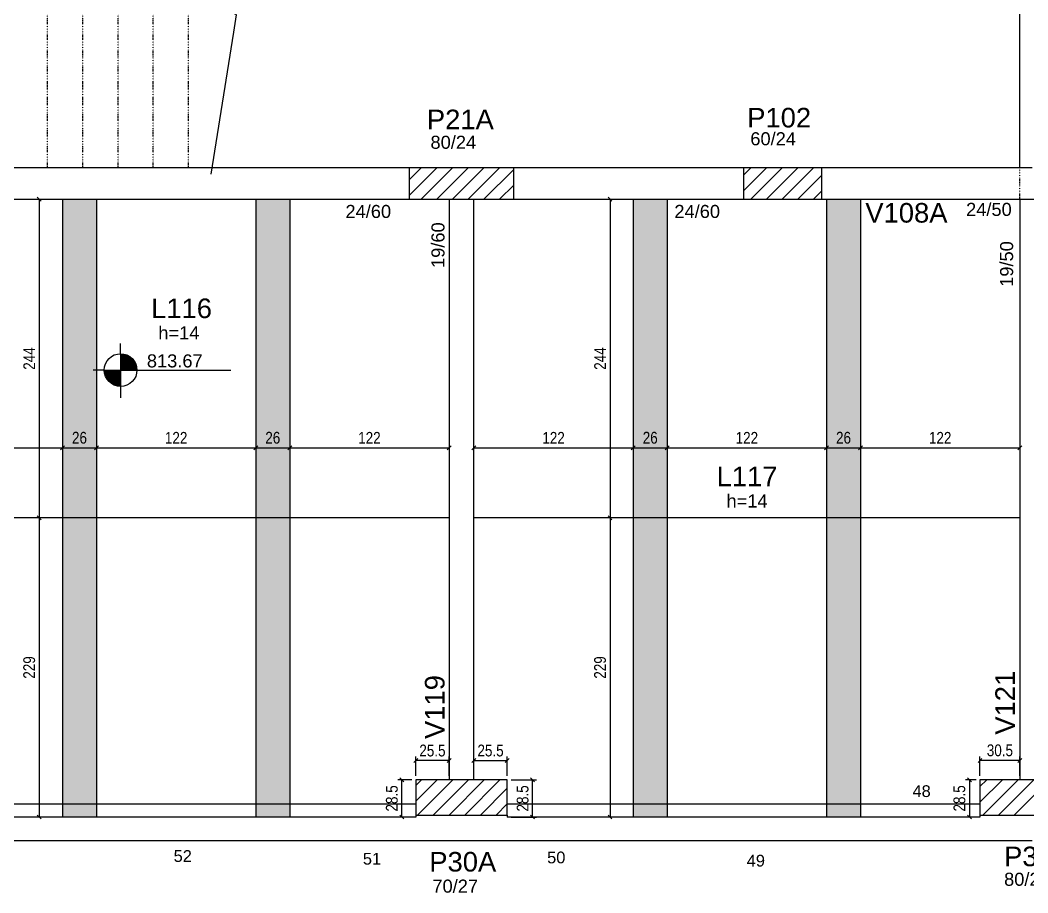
# Model space of a CAD drawing. Header units: millimetres. Extents: x 2897 to 8569, y 1951 to 3650.
# Drawn here: x 4011 to 4783, y 2004 to 2672 of the extents above; entities that cross this region are included whole.
import ezdxf

# ---------------------------------------------------------------- set-up
doc = ezdxf.new("R2010")
doc.units = ezdxf.units.MM
doc.linetypes.add('ESTILO_TQS_0004', pattern=[2, 0.5, -0.4, 0.1, -0.4, 0.1, -0.5])
for name, color, linetype in [('1', 1, 'Continuous'), ('3', 3, 'Continuous'), ('4', 4, 'Continuous'), ('7', 7, 'Continuous'), ('Painéis', 200, 'Continuous')]:
    doc.layers.add(name, color=color, linetype=linetype)
doc.layers.add('Hachura', color=251, linetype='Continuous', lineweight=9)
doc.styles.add('COTA TECNICA-50', font='techl___.ttf', dxfattribs={"height": 9})
doc.styles.get("Standard").update_dxf_attribs({"font": 'arial.ttf'})
doc.dimstyles.new('COTA PAINEL-50', dxfattribs={"dimtxt": 9, "dimasz": 3, "dimexe": 3, "dimexo": 3, "dimgap": 3, "dimtad": 1, "dimdec": 1, "dimzin": 12, "dimdsep": 46, "dimtxsty": 'COTA TECNICA-50', "dimblk1": 'OBLIQUE', "dimblk2": 'OBLIQUE', "dimsah": 1, "dimcen": 0.9, "dimclrd": 4, "dimclre": 4, "dimclrt": 240, "dimadec": 1, "dimazin": 3, "dimtfac": 1, "dimtdec": 1, "dimtmove": 0, "dimatfit": 3, "dimfxl": 1, "dimtolj": 1, "dimtzin": 12, "dimarcsym": 0})

# ---------------------------------------------------------------- blocks, each defined once
blk = doc.blocks.new('_Oblique')
at = {"color": 0, "linetype": 'ByBlock', "lineweight": -2}
blk.add_line((-0.5, -0.5), (0.5, 0.5), dxfattribs=at)
blk = doc.blocks.new('*D110')
at = {"layer": 'Defpoints', "color": 0, "transparency": 16777216}
for p in [(4745.92, 2105.15), (4745.92, 2090.32), (4776.42, 2090.32)]:
    blk.add_point(p, dxfattribs=at)
at = {"layer": 'Painéis', "color": 4, "lineweight": -2, "transparency": 16777216}
for p, q in [((4745.92, 2093.32), (4745.92, 2108.15)), ((4776.42, 2093.32), (4776.42, 2108.15)), ((4776.42, 2105.15), (4745.92, 2105.15))]:
    blk.add_line(p, q, dxfattribs=at)
at = {"layer": 'Painéis', "color": 4, "lineweight": -2, "transparency": 16777216, "xscale": 3, "yscale": 3, "zscale": 3, "rotation": 180}
blk.add_blockref('_Oblique', (4745.92, 2105.15), dxfattribs=at)
at = {"layer": 'Painéis', "color": 4, "lineweight": -2, "transparency": 16777216, "xscale": 3, "yscale": 3, "zscale": 3}
blk.add_blockref('_Oblique', (4776.42, 2105.15), dxfattribs=at)
at = {"layer": 'Painéis', "color": 240, "transparency": 16777216, "insert": (4761.17, 2112.84), "char_height": 9, "attachment_point": 5, "style": 'COTA TECNICA-50'}
blk.add_mtext('\\A1;30.5', dxfattribs=at)
blk = doc.blocks.new('*D24')
at = {"layer": 'Defpoints', "color": 0, "transparency": 16777216}
for p in [(4745.92, 2090.32), (4737.81, 2061.82), (4745.92, 2061.82)]:
    blk.add_point(p, dxfattribs=at)
at = {"layer": 'Painéis', "color": 4, "lineweight": -2, "transparency": 16777216}
for p, q in [((4742.92, 2090.32), (4734.81, 2090.32)), ((4737.81, 2090.32), (4737.81, 2061.82)), ((4742.92, 2061.82), (4734.81, 2061.82))]:
    blk.add_line(p, q, dxfattribs=at)
at = {"layer": 'Painéis', "color": 4, "lineweight": -2, "transparency": 16777216, "xscale": 3, "yscale": 3, "zscale": 3}
for p, rotation in [((4737.81, 2090.32), 90), ((4737.81, 2061.82), 270)]:
    blk.add_blockref('_Oblique', p, dxfattribs=dict(at, rotation=rotation))
at = {"layer": 'Painéis', "color": 240, "transparency": 16777216, "insert": (4730.19, 2076.07), "char_height": 9, "attachment_point": 5, "rotation": 90, "style": 'COTA TECNICA-50'}
blk.add_mtext('\\A1;28.5', dxfattribs=at)
blk = doc.blocks.new('*D111')
at = {"layer": 'Defpoints', "color": 0, "transparency": 16777216}
for p in [(4383.92, 2105.08), (4358.42, 2090.32), (4383.92, 2090.32)]:
    blk.add_point(p, dxfattribs=at)
at = {"layer": 'Painéis', "color": 4, "lineweight": -2, "transparency": 16777216}
for p, q in [((4358.42, 2093.32), (4358.42, 2108.08)), ((4383.92, 2093.32), (4383.92, 2108.08)), ((4358.42, 2105.08), (4383.92, 2105.08))]:
    blk.add_line(p, q, dxfattribs=at)
at = {"layer": 'Painéis', "color": 4, "lineweight": -2, "transparency": 16777216, "xscale": 3, "yscale": 3, "zscale": 3, "rotation": 180}
blk.add_blockref('_Oblique', (4358.42, 2105.08), dxfattribs=at)
at = {"layer": 'Painéis', "color": 4, "lineweight": -2, "transparency": 16777216, "xscale": 3, "yscale": 3, "zscale": 3}
blk.add_blockref('_Oblique', (4383.92, 2105.08), dxfattribs=at)
at = {"layer": 'Painéis', "color": 240, "transparency": 16777216, "insert": (4371.17, 2112.68), "char_height": 9, "attachment_point": 5, "style": 'COTA TECNICA-50'}
blk.add_mtext('\\A1;25.5', dxfattribs=at)
blk = doc.blocks.new('*D112')
at = {"layer": 'Defpoints', "color": 0, "transparency": 16777216}
for p in [(4313.92, 2105.08), (4313.92, 2090.32), (4339.42, 2090.32)]:
    blk.add_point(p, dxfattribs=at)
at = {"layer": 'Painéis', "color": 4, "lineweight": -2, "transparency": 16777216}
for p, q in [((4313.92, 2093.32), (4313.92, 2108.08)), ((4339.42, 2093.32), (4339.42, 2108.08)), ((4339.42, 2105.08), (4313.92, 2105.08))]:
    blk.add_line(p, q, dxfattribs=at)
at = {"layer": 'Painéis', "color": 4, "lineweight": -2, "transparency": 16777216, "xscale": 3, "yscale": 3, "zscale": 3, "rotation": 180}
blk.add_blockref('_Oblique', (4313.92, 2105.08), dxfattribs=at)
at = {"layer": 'Painéis', "color": 4, "lineweight": -2, "transparency": 16777216, "xscale": 3, "yscale": 3, "zscale": 3}
blk.add_blockref('_Oblique', (4339.42, 2105.08), dxfattribs=at)
at = {"layer": 'Painéis', "color": 240, "transparency": 16777216, "insert": (4326.67, 2112.68), "char_height": 9, "attachment_point": 5, "style": 'COTA TECNICA-50'}
blk.add_mtext('\\A1;25.5', dxfattribs=at)
blk = doc.blocks.new('*D25')
at = {"layer": 'Defpoints', "color": 0, "transparency": 16777216}
for p in [(4383.92, 2090.32), (4403.38, 2090.32), (4383.92, 2061.82)]:
    blk.add_point(p, dxfattribs=at)
at = {"layer": 'Painéis', "color": 4, "lineweight": -2, "transparency": 16777216}
for p, q in [((4386.92, 2090.32), (4406.38, 2090.32)), ((4403.38, 2061.82), (4403.38, 2090.32)), ((4386.92, 2061.82), (4406.38, 2061.82))]:
    blk.add_line(p, q, dxfattribs=at)
at = {"layer": 'Painéis', "color": 4, "lineweight": -2, "transparency": 16777216, "xscale": 3, "yscale": 3, "zscale": 3}
for p, rotation in [((4403.38, 2090.32), 90), ((4403.38, 2061.82), 270)]:
    blk.add_blockref('_Oblique', p, dxfattribs=dict(at, rotation=rotation))
at = {"layer": 'Painéis', "color": 240, "transparency": 16777216, "insert": (4395.76, 2076.07), "char_height": 9, "attachment_point": 5, "rotation": 90, "style": 'COTA TECNICA-50'}
blk.add_mtext('\\A1;28.5', dxfattribs=at)
blk = doc.blocks.new('*D26')
at = {"layer": 'Defpoints', "color": 0, "transparency": 16777216}
for p in [(4303.24, 2090.32), (4313.92, 2090.32), (4313.92, 2061.82)]:
    blk.add_point(p, dxfattribs=at)
at = {"layer": 'Painéis', "color": 4, "lineweight": -2, "transparency": 16777216}
for p, q in [((4310.92, 2090.32), (4300.24, 2090.32)), ((4303.24, 2061.82), (4303.24, 2090.32)), ((4310.92, 2061.82), (4300.24, 2061.82))]:
    blk.add_line(p, q, dxfattribs=at)
at = {"layer": 'Painéis', "color": 4, "lineweight": -2, "transparency": 16777216, "xscale": 3, "yscale": 3, "zscale": 3}
for p, rotation in [((4303.24, 2090.32), 90), ((4303.24, 2061.82), 270)]:
    blk.add_blockref('_Oblique', p, dxfattribs=dict(at, rotation=rotation))
at = {"layer": 'Painéis', "color": 240, "transparency": 16777216, "insert": (4295.62, 2076.07), "char_height": 9, "attachment_point": 5, "rotation": 90, "style": 'COTA TECNICA-50'}
blk.add_mtext('\\A1;28.5', dxfattribs=at)
blk = doc.blocks.new('*D225')
at = {"layer": 'Defpoints', "color": 0, "transparency": 16777216}
for p in [(3921.42, 2344.57), (4043.43, 2344.57), (4043.43, 2344.57)]:
    blk.add_point(p, dxfattribs=at)
at = {"layer": 'Painéis', "color": 4, "lineweight": -2, "transparency": 16777216}
blk.add_line((3921.42, 2344.57), (4043.43, 2344.57), dxfattribs=at)
at = {"layer": 'Painéis', "color": 4, "lineweight": -2, "transparency": 16777216, "xscale": 3, "yscale": 3, "zscale": 3, "rotation": 180}
blk.add_blockref('_Oblique', (3921.42, 2344.57), dxfattribs=at)
at = {"layer": 'Painéis', "color": 4, "lineweight": -2, "transparency": 16777216, "xscale": 3, "yscale": 3, "zscale": 3}
blk.add_blockref('_Oblique', (4043.43, 2344.57), dxfattribs=at)
at = {"layer": 'Painéis', "color": 240, "transparency": 16777216, "insert": (3982.43, 2352.12), "char_height": 9, "attachment_point": 5, "style": 'COTA TECNICA-50'}
blk.add_mtext('\\A1;122', dxfattribs=at)
blk = doc.blocks.new('*D226')
at = {"layer": 'Defpoints', "color": 0, "transparency": 16777216}
for p in [(4043.43, 2344.57), (4069.43, 2344.57), (4069.43, 2344.57)]:
    blk.add_point(p, dxfattribs=at)
at = {"layer": 'Painéis', "color": 4, "lineweight": -2, "transparency": 16777216}
blk.add_line((4043.43, 2344.57), (4069.43, 2344.57), dxfattribs=at)
at = {"layer": 'Painéis', "color": 4, "lineweight": -2, "transparency": 16777216, "xscale": 3, "yscale": 3, "zscale": 3, "rotation": 180}
blk.add_blockref('_Oblique', (4043.43, 2344.57), dxfattribs=at)
at = {"layer": 'Painéis', "color": 4, "lineweight": -2, "transparency": 16777216, "xscale": 3, "yscale": 3, "zscale": 3}
blk.add_blockref('_Oblique', (4069.43, 2344.57), dxfattribs=at)
at = {"layer": 'Painéis', "color": 240, "transparency": 16777216, "insert": (4056.43, 2352.16), "char_height": 9, "attachment_point": 5, "style": 'COTA TECNICA-50'}
blk.add_mtext('\\A1;26', dxfattribs=at)
blk = doc.blocks.new('*D227')
at = {"layer": 'Defpoints', "color": 0, "transparency": 16777216}
for p in [(4069.43, 2344.57), (4191.43, 2344.57), (4191.43, 2344.57)]:
    blk.add_point(p, dxfattribs=at)
at = {"layer": 'Painéis', "color": 4, "lineweight": -2, "transparency": 16777216}
blk.add_line((4069.43, 2344.57), (4191.43, 2344.57), dxfattribs=at)
at = {"layer": 'Painéis', "color": 4, "lineweight": -2, "transparency": 16777216, "xscale": 3, "yscale": 3, "zscale": 3, "rotation": 180}
blk.add_blockref('_Oblique', (4069.43, 2344.57), dxfattribs=at)
at = {"layer": 'Painéis', "color": 4, "lineweight": -2, "transparency": 16777216, "xscale": 3, "yscale": 3, "zscale": 3}
blk.add_blockref('_Oblique', (4191.43, 2344.57), dxfattribs=at)
at = {"layer": 'Painéis', "color": 240, "transparency": 16777216, "insert": (4130.43, 2352.12), "char_height": 9, "attachment_point": 5, "style": 'COTA TECNICA-50'}
blk.add_mtext('\\A1;122', dxfattribs=at)
blk = doc.blocks.new('*D228')
at = {"layer": 'Defpoints', "color": 0, "transparency": 16777216}
for p in [(4191.43, 2344.57), (4217.43, 2344.57), (4217.43, 2344.57)]:
    blk.add_point(p, dxfattribs=at)
at = {"layer": 'Painéis', "color": 4, "lineweight": -2, "transparency": 16777216}
blk.add_line((4191.43, 2344.57), (4217.43, 2344.57), dxfattribs=at)
at = {"layer": 'Painéis', "color": 4, "lineweight": -2, "transparency": 16777216, "xscale": 3, "yscale": 3, "zscale": 3, "rotation": 180}
blk.add_blockref('_Oblique', (4191.43, 2344.57), dxfattribs=at)
at = {"layer": 'Painéis', "color": 4, "lineweight": -2, "transparency": 16777216, "xscale": 3, "yscale": 3, "zscale": 3}
blk.add_blockref('_Oblique', (4217.43, 2344.57), dxfattribs=at)
at = {"layer": 'Painéis', "color": 240, "transparency": 16777216, "insert": (4204.43, 2352.16), "char_height": 9, "attachment_point": 5, "style": 'COTA TECNICA-50'}
blk.add_mtext('\\A1;26', dxfattribs=at)
blk = doc.blocks.new('*D229')
at = {"layer": 'Defpoints', "color": 0, "transparency": 16777216}
for p in [(4217.43, 2344.57), (4339.42, 2344.57), (4339.42, 2344.57)]:
    blk.add_point(p, dxfattribs=at)
at = {"layer": 'Painéis', "color": 4, "lineweight": -2, "transparency": 16777216}
blk.add_line((4217.43, 2344.57), (4339.42, 2344.57), dxfattribs=at)
at = {"layer": 'Painéis', "color": 4, "lineweight": -2, "transparency": 16777216, "xscale": 3, "yscale": 3, "zscale": 3, "rotation": 180}
blk.add_blockref('_Oblique', (4217.43, 2344.57), dxfattribs=at)
at = {"layer": 'Painéis', "color": 4, "lineweight": -2, "transparency": 16777216, "xscale": 3, "yscale": 3, "zscale": 3}
blk.add_blockref('_Oblique', (4339.42, 2344.57), dxfattribs=at)
at = {"layer": 'Painéis', "color": 240, "transparency": 16777216, "insert": (4278.43, 2352.12), "char_height": 9, "attachment_point": 5, "style": 'COTA TECNICA-50'}
blk.add_mtext('\\A1;122', dxfattribs=at)
blk = doc.blocks.new('*D230')
at = {"layer": 'Defpoints', "color": 0, "transparency": 16777216}
for p in [(4358.42, 2344.57), (4480.42, 2344.57), (4480.42, 2344.57)]:
    blk.add_point(p, dxfattribs=at)
at = {"layer": 'Painéis', "color": 4, "lineweight": -2, "transparency": 16777216}
blk.add_line((4358.42, 2344.57), (4480.42, 2344.57), dxfattribs=at)
at = {"layer": 'Painéis', "color": 4, "lineweight": -2, "transparency": 16777216, "xscale": 3, "yscale": 3, "zscale": 3, "rotation": 180}
blk.add_blockref('_Oblique', (4358.42, 2344.57), dxfattribs=at)
at = {"layer": 'Painéis', "color": 4, "lineweight": -2, "transparency": 16777216, "xscale": 3, "yscale": 3, "zscale": 3}
blk.add_blockref('_Oblique', (4480.42, 2344.57), dxfattribs=at)
at = {"layer": 'Painéis', "color": 240, "transparency": 16777216, "insert": (4419.42, 2352.12), "char_height": 9, "attachment_point": 5, "style": 'COTA TECNICA-50'}
blk.add_mtext('\\A1;122', dxfattribs=at)
blk = doc.blocks.new('*D231')
at = {"layer": 'Defpoints', "color": 0, "transparency": 16777216}
for p in [(4480.42, 2344.57), (4506.42, 2344.57), (4506.42, 2344.57)]:
    blk.add_point(p, dxfattribs=at)
at = {"layer": 'Painéis', "color": 4, "lineweight": -2, "transparency": 16777216}
blk.add_line((4480.42, 2344.57), (4506.42, 2344.57), dxfattribs=at)
at = {"layer": 'Painéis', "color": 4, "lineweight": -2, "transparency": 16777216, "xscale": 3, "yscale": 3, "zscale": 3, "rotation": 180}
blk.add_blockref('_Oblique', (4480.42, 2344.57), dxfattribs=at)
at = {"layer": 'Painéis', "color": 4, "lineweight": -2, "transparency": 16777216, "xscale": 3, "yscale": 3, "zscale": 3}
blk.add_blockref('_Oblique', (4506.42, 2344.57), dxfattribs=at)
at = {"layer": 'Painéis', "color": 240, "transparency": 16777216, "insert": (4493.42, 2352.16), "char_height": 9, "attachment_point": 5, "style": 'COTA TECNICA-50'}
blk.add_mtext('\\A1;26', dxfattribs=at)
blk = doc.blocks.new('*D232')
at = {"layer": 'Defpoints', "color": 0, "transparency": 16777216}
for p in [(4506.42, 2344.57), (4628.42, 2344.57), (4628.42, 2344.57)]:
    blk.add_point(p, dxfattribs=at)
at = {"layer": 'Painéis', "color": 4, "lineweight": -2, "transparency": 16777216}
blk.add_line((4506.42, 2344.57), (4628.42, 2344.57), dxfattribs=at)
at = {"layer": 'Painéis', "color": 4, "lineweight": -2, "transparency": 16777216, "xscale": 3, "yscale": 3, "zscale": 3, "rotation": 180}
blk.add_blockref('_Oblique', (4506.42, 2344.57), dxfattribs=at)
at = {"layer": 'Painéis', "color": 4, "lineweight": -2, "transparency": 16777216, "xscale": 3, "yscale": 3, "zscale": 3}
blk.add_blockref('_Oblique', (4628.42, 2344.57), dxfattribs=at)
at = {"layer": 'Painéis', "color": 240, "transparency": 16777216, "insert": (4567.42, 2352.12), "char_height": 9, "attachment_point": 5, "style": 'COTA TECNICA-50'}
blk.add_mtext('\\A1;122', dxfattribs=at)
blk = doc.blocks.new('*D233')
at = {"layer": 'Defpoints', "color": 0, "transparency": 16777216}
for p in [(4628.42, 2344.57), (4654.42, 2344.57), (4654.42, 2344.57)]:
    blk.add_point(p, dxfattribs=at)
at = {"layer": 'Painéis', "color": 4, "lineweight": -2, "transparency": 16777216}
blk.add_line((4628.42, 2344.57), (4654.42, 2344.57), dxfattribs=at)
at = {"layer": 'Painéis', "color": 4, "lineweight": -2, "transparency": 16777216, "xscale": 3, "yscale": 3, "zscale": 3, "rotation": 180}
blk.add_blockref('_Oblique', (4628.42, 2344.57), dxfattribs=at)
at = {"layer": 'Painéis', "color": 4, "lineweight": -2, "transparency": 16777216, "xscale": 3, "yscale": 3, "zscale": 3}
blk.add_blockref('_Oblique', (4654.42, 2344.57), dxfattribs=at)
at = {"layer": 'Painéis', "color": 240, "transparency": 16777216, "insert": (4641.42, 2352.16), "char_height": 9, "attachment_point": 5, "style": 'COTA TECNICA-50'}
blk.add_mtext('\\A1;26', dxfattribs=at)
blk = doc.blocks.new('*D234')
at = {"layer": 'Defpoints', "color": 0, "transparency": 16777216}
for p in [(4654.42, 2344.57), (4776.42, 2344.57), (4776.42, 2344.57)]:
    blk.add_point(p, dxfattribs=at)
at = {"layer": 'Painéis', "color": 4, "lineweight": -2, "transparency": 16777216}
blk.add_line((4654.42, 2344.57), (4776.42, 2344.57), dxfattribs=at)
at = {"layer": 'Painéis', "color": 4, "lineweight": -2, "transparency": 16777216, "xscale": 3, "yscale": 3, "zscale": 3, "rotation": 180}
blk.add_blockref('_Oblique', (4654.42, 2344.57), dxfattribs=at)
at = {"layer": 'Painéis', "color": 4, "lineweight": -2, "transparency": 16777216, "xscale": 3, "yscale": 3, "zscale": 3}
blk.add_blockref('_Oblique', (4776.42, 2344.57), dxfattribs=at)
at = {"layer": 'Painéis', "color": 240, "transparency": 16777216, "insert": (4715.42, 2352.12), "char_height": 9, "attachment_point": 5, "style": 'COTA TECNICA-50'}
blk.add_mtext('\\A1;122', dxfattribs=at)
blk = doc.blocks.new('*D44')
at = {"layer": 'Defpoints', "color": 0, "transparency": 16777216}
for p in [(4462.64, 2534.82), (4462.64, 2290.82), (4462.64, 2290.82)]:
    blk.add_point(p, dxfattribs=at)
at = {"layer": 'Painéis', "color": 4, "lineweight": -2, "transparency": 16777216}
blk.add_line((4462.64, 2534.82), (4462.64, 2290.82), dxfattribs=at)
at = {"layer": 'Painéis', "color": 4, "lineweight": -2, "transparency": 16777216, "xscale": 3, "yscale": 3, "zscale": 3}
for p, rotation in [((4462.64, 2534.82), 90), ((4462.64, 2290.82), 270)]:
    blk.add_blockref('_Oblique', p, dxfattribs=dict(at, rotation=rotation))
at = {"layer": 'Painéis', "color": 240, "transparency": 16777216, "insert": (4455.07, 2412.82), "char_height": 9, "attachment_point": 5, "rotation": 90, "style": 'COTA TECNICA-50'}
blk.add_mtext('\\A1;244', dxfattribs=at)
blk = doc.blocks.new('*D45')
at = {"layer": 'Defpoints', "color": 0, "transparency": 16777216}
for p in [(4462.64, 2290.82), (4462.64, 2061.82), (4462.64, 2061.82)]:
    blk.add_point(p, dxfattribs=at)
at = {"layer": 'Painéis', "color": 4, "lineweight": -2, "transparency": 16777216}
blk.add_line((4462.64, 2290.82), (4462.64, 2061.82), dxfattribs=at)
at = {"layer": 'Painéis', "color": 4, "lineweight": -2, "transparency": 16777216, "xscale": 3, "yscale": 3, "zscale": 3}
for p, rotation in [((4462.64, 2290.82), 90), ((4462.64, 2061.82), 270)]:
    blk.add_blockref('_Oblique', p, dxfattribs=dict(at, rotation=rotation))
at = {"layer": 'Painéis', "color": 240, "transparency": 16777216, "insert": (4455.06, 2176.32), "char_height": 9, "attachment_point": 5, "rotation": 90, "style": 'COTA TECNICA-50'}
blk.add_mtext('\\A1;229', dxfattribs=at)
blk = doc.blocks.new('*D46')
at = {"layer": 'Defpoints', "color": 0, "transparency": 16777216}
for p in [(4025.54, 2534.82), (4025.54, 2290.82), (4025.54, 2290.82)]:
    blk.add_point(p, dxfattribs=at)
at = {"layer": 'Painéis', "color": 4, "lineweight": -2, "transparency": 16777216}
blk.add_line((4025.54, 2534.82), (4025.54, 2290.82), dxfattribs=at)
at = {"layer": 'Painéis', "color": 4, "lineweight": -2, "transparency": 16777216, "xscale": 3, "yscale": 3, "zscale": 3}
for p, rotation in [((4025.54, 2534.82), 90), ((4025.54, 2290.82), 270)]:
    blk.add_blockref('_Oblique', p, dxfattribs=dict(at, rotation=rotation))
at = {"layer": 'Painéis', "color": 240, "transparency": 16777216, "insert": (4017.98, 2412.82), "char_height": 9, "attachment_point": 5, "rotation": 90, "style": 'COTA TECNICA-50'}
blk.add_mtext('\\A1;244', dxfattribs=at)
blk = doc.blocks.new('*D47')
at = {"layer": 'Defpoints', "color": 0, "transparency": 16777216}
for p in [(4025.54, 2290.82), (4025.54, 2061.82), (4025.54, 2061.82)]:
    blk.add_point(p, dxfattribs=at)
at = {"layer": 'Painéis', "color": 4, "lineweight": -2, "transparency": 16777216}
blk.add_line((4025.54, 2290.82), (4025.54, 2061.82), dxfattribs=at)
at = {"layer": 'Painéis', "color": 4, "lineweight": -2, "transparency": 16777216, "xscale": 3, "yscale": 3, "zscale": 3}
for p, rotation in [((4025.54, 2290.82), 90), ((4025.54, 2061.82), 270)]:
    blk.add_blockref('_Oblique', p, dxfattribs=dict(at, rotation=rotation))
at = {"layer": 'Painéis', "color": 240, "transparency": 16777216, "insert": (4017.97, 2176.32), "char_height": 9, "attachment_point": 5, "rotation": 90, "style": 'COTA TECNICA-50'}
blk.add_mtext('\\A1;229', dxfattribs=at)

msp = doc.modelspace()

# ---------------------------------------------------------------- hatches: boundary and pattern name
at = {"layer": 'Hachura', "linetype": 'ByBlock'}
h = msp.add_hatch(color=256, dxfattribs=at)
h.dxf.hatch_style = 1
h.paths.add_polyline_path([(4069.43, 2061.82), (4043.43, 2061.82), (4043.43, 2534.82), (4069.43, 2534.82)])
h = msp.add_hatch(color=256, dxfattribs=at)
h.dxf.hatch_style = 1
h.paths.add_polyline_path([(4217.43, 2061.82), (4191.43, 2061.82), (4191.43, 2534.82), (4217.43, 2534.82)])
h = msp.add_hatch(color=256, dxfattribs=at)
h.dxf.hatch_style = 1
h.paths.add_polyline_path([(4506.42, 2061.82), (4480.42, 2061.82), (4480.42, 2534.82), (4506.42, 2534.82)])
h = msp.add_hatch(color=256, dxfattribs=at)
h.dxf.hatch_style = 1
h.paths.add_polyline_path([(4654.42, 2061.82), (4628.42, 2061.82), (4628.42, 2534.82), (4654.42, 2534.82)])

# ---------------------------------------------------------------- linework, layer by layer
at = {"layer": '1', "linetype": 'Continuous'}
for p, q in [((4157.16, 2554.1), (4174.58, 2662.69)), ((3923.92, 2071.82), (4313.92, 2071.82)), ((4383.92, 2071.82), (4745.92, 2071.82))]:
    msp.add_line(p, q, dxfattribs=at)
msp.add_lwpolyline([(4174.58, 2662.69), (4176.7, 2675.89), (4157.95, 2685.67), (4197.56, 2679.32), (4178.81, 2689.09), (4180.93, 2702.29)], dxfattribs=at)
at = {"layer": '3', "linetype": 'ESTILO_TQS_0004'}
for p, q in [((4031.92, 2558.82), (4031.92, 2778.82)), ((4058.92, 2558.82), (4058.92, 2778.82)), ((4085.92, 2558.82), (4085.92, 2778.82)), ((4112.92, 2558.82), (4112.92, 2778.82)), ((4139.92, 2558.82), (4139.92, 2778.82)), ((4776.42, 2534.82), (4776.42, 2558.82))]:
    msp.add_line(p, q, dxfattribs=at)
at = {"layer": '3', "linetype": 'Continuous'}
for p, q in [((4776.42, 2558.82), (4776.42, 2778.82)), ((4308.92, 2537.75), (4330, 2558.82)), ((4308.92, 2549.77), (4317.98, 2558.82)), ((4318.02, 2534.82), (4342.02, 2558.82)), ((4330.04, 2534.82), (4354.04, 2558.82)), ((4342.06, 2534.82), (4366.06, 2558.82)), ((4354.08, 2534.82), (4378.08, 2558.82)), ((4366.1, 2534.82), (4388.92, 2557.64)), ((4564.92, 2541.31), (4582.44, 2558.82)), ((4564.92, 2553.33), (4570.42, 2558.82)), ((4570.46, 2534.82), (4594.46, 2558.82)), ((4582.48, 2534.82), (4606.48, 2558.82)), ((4594.5, 2534.82), (4618.5, 2558.82)), ((4606.52, 2534.82), (4624.92, 2553.22)), ((4378.12, 2534.82), (4388.92, 2545.62)), ((4618.54, 2534.82), (4624.92, 2541.2)), ((4087.93, 2416.55), (4087.93, 2424.26)), ((4087.93, 2416.55), (4087.93, 2391.55)), ((4087.93, 2415.95), (4091.78, 2415.95)), ((4087.93, 2415.15), (4093.68, 2415.15)), ((4087.93, 2414.36), (4095, 2414.36)), ((4087.93, 2413.57), (4096.04, 2413.57)), ((4087.93, 2412.77), (4096.89, 2412.77)), ((4087.93, 2411.98), (4097.59, 2411.98)), ((4087.93, 2411.19), (4098.19, 2411.19)), ((4087.93, 2410.4), (4098.7, 2410.4)), ((4087.93, 2409.6), (4099.13, 2409.6)), ((4087.93, 2408.81), (4099.49, 2408.81)), ((4087.93, 2408.02), (4099.79, 2408.02)), ((4075.43, 2404.05), (4066.97, 2404.05)), ((4075.43, 2404.05), (4100.43, 2404.05)), ((4087.93, 2403.26), (4075.43, 2403.26)), ((4087.93, 2402.47), (4075.53, 2402.47)), ((4087.93, 2401.67), (4075.66, 2401.67)), ((4087.93, 2400.88), (4075.84, 2400.88)), ((4087.93, 2400.09), (4076.08, 2400.09)), ((4087.93, 2407.22), (4100.02, 2407.22)), ((4087.93, 2406.43), (4100.2, 2406.43)), ((4087.93, 2405.64), (4100.33, 2405.64)), ((4087.93, 2404.85), (4100.43, 2404.85)), ((4100.43, 2404.05), (4172.36, 2404.05)), ((4087.93, 2399.3), (4076.37, 2399.3)), ((4087.93, 2398.5), (4076.73, 2398.5)), ((4087.93, 2397.71), (4077.16, 2397.71)), ((4087.93, 2396.92), (4077.67, 2396.92)), ((4087.93, 2396.12), (4078.27, 2396.12)), ((4087.93, 2395.33), (4078.98, 2395.33)), ((4087.93, 2394.54), (4079.82, 2394.54)), ((4087.93, 2393.75), (4080.86, 2393.75)), ((4087.93, 2392.95), (4082.18, 2392.95)), ((4087.93, 2392.16), (4084.08, 2392.16)), ((4087.93, 2391.55), (4087.93, 2382.7)), ((4313.92, 2073.93), (4330.31, 2090.32)), ((4313.92, 2085.95), (4318.29, 2090.32)), ((4315.33, 2063.32), (4342.33, 2090.32)), ((4327.35, 2063.32), (4354.35, 2090.32)), ((4339.37, 2063.32), (4366.37, 2090.32)), ((4351.39, 2063.32), (4378.39, 2090.32)), ((4363.42, 2063.32), (4383.92, 2083.83)), ((4745.92, 2073.18), (4763.06, 2090.32)), ((4745.92, 2085.2), (4751.04, 2090.32)), ((4748.08, 2063.32), (4775.08, 2090.32)), ((4760.1, 2063.32), (4787.1, 2090.32)), ((4772.12, 2063.32), (4799.12, 2090.32)), ((4375.44, 2063.32), (4383.92, 2071.81))]:
    msp.add_line(p, q, dxfattribs=at)
for points in [[(4308.92, 2558.82), (3951.92, 2558.82)], [(4564.92, 2558.82), (4388.92, 2558.82)], [(4785.92, 2558.82), (4624.92, 2558.82)], [(3951.92, 2534.82), (4308.92, 2534.82)], [(4339.42, 2534.82), (4339.42, 2090.32)], [(4358.42, 2090.32), (4358.42, 2534.82)], [(4388.92, 2534.82), (4564.92, 2534.82)], [(4624.92, 2534.82), (4776.42, 2534.82)], [(4776.42, 2534.82), (5234.92, 2534.82)], [(4776.42, 2534.82), (4776.42, 2090.32)], [(3923.92, 2043.82), (4348.92, 2043.82)], [(4348.92, 2043.82), (4785.92, 2043.82)]]:
    msp.add_lwpolyline(points, dxfattribs=at)
msp.add_circle((4087.93, 2404.05), 12.5, dxfattribs=at)
at = {"layer": '7', "linetype": 'Continuous'}
for points in [[(4308.92, 2534.82), (4388.92, 2534.82), (4388.92, 2558.82), (4308.92, 2558.82), (4308.92, 2534.82)], [(4564.92, 2534.82), (4624.92, 2534.82), (4624.92, 2558.82), (4564.92, 2558.82), (4564.92, 2534.82)], [(4313.92, 2063.32), (4383.92, 2063.32), (4383.92, 2090.32), (4313.92, 2090.32), (4313.92, 2063.32)], [(4745.92, 2063.32), (4825.92, 2063.32), (4825.92, 2090.32), (4745.92, 2090.32), (4745.92, 2063.32)]]:
    msp.add_lwpolyline(points, dxfattribs=at)
at = {"layer": 'Painéis'}
for p, q in [((4043.43, 2534.82), (4043.43, 2061.82)), ((4069.43, 2534.82), (4069.43, 2061.82)), ((4191.43, 2534.82), (4191.43, 2061.82)), ((4217.43, 2534.82), (4217.43, 2061.82)), ((4480.42, 2534.82), (4480.42, 2061.82)), ((4506.42, 2534.82), (4506.42, 2061.82)), ((4628.42, 2534.82), (4628.42, 2061.82)), ((4654.42, 2534.82), (4654.42, 2061.82)), ((4339.33, 2290.82), (3921.33, 2290.82)), ((4776.42, 2290.82), (4358.42, 2290.82)), ((4313.92, 2061.82), (3489.92, 2061.82)), ((4313.92, 2063.32), (4313.92, 2061.82)), ((4383.92, 2063.32), (4383.92, 2061.82)), ((4745.92, 2061.82), (4383.92, 2061.82)), ((4745.92, 2063.32), (4745.92, 2061.82))]:
    msp.add_line(p, q, dxfattribs=at)

# ---------------------------------------------------------------- texts
at = {"layer": '3', "linetype": 'Continuous'}
for s, height, p in [('60/24', 10, (4570.06, 2576.1)), ('80/24', 10, (4325.19, 2573.42)), ('24/60', 10, (4260.07, 2520.46)), ('24/60', 10, (4511.92, 2520.47)), ('24/50', 10, (4735.28, 2522.03)), ('h=14', 10, (4116.76, 2427.49)), ('813.67', 10, (4108.03, 2406.05)), ('h=14', 10, (4551.83, 2298.78)), ('48', 9, (4694.24, 2077.15)), ('52', 9, (4128.5, 2027.45)), ('51', 9, (4273.39, 2025.39)), ('50', 9, (4414.49, 2026.37)), ('49', 9, (4567.3, 2023.93)), ('70/27', 10, (4326.65, 2003.91)), ('80/27', 10, (4764.36, 2009.17))]:
    msp.add_text(s, height=height, dxfattribs=at).set_placement(p)
for s, p in [('19/60', (4335.9, 2482.19)), ('19/50', (4771.29, 2467.75))]:
    msp.add_text(s, height=10, rotation=90, dxfattribs=at).set_placement(p)
at = {"layer": '4', "linetype": 'Continuous'}
for s, p in [('P21A', (4322.42, 2588.42)), ('P102', (4567.69, 2589.76)), ('V108A', (4658.13, 2516.92)), ('L116', (4111.25, 2443.8)), ('L117', (4544.25, 2315.09)), ('P31A', (4764.36, 2024.17)), ('P30A', (4324.27, 2020.08))]:
    msp.add_text(s, height=15, dxfattribs=at).set_placement(p)
for s, p in [('V119', (4335.92, 2121.56)), ('V121', (4772.67, 2124.85))]:
    msp.add_text(s, height=15, rotation=90, dxfattribs=at).set_placement(p)

# ---------------------------------------------------------------- dimensions: what is measured, and where the dimension line sits
at = {"layer": 'Painéis'}
for base, p1, p2, picture, middle in [((4025.54, 2290.82), (4025.54, 2534.82), (4025.54, 2290.82), '*D46', (4017.98, 2412.82)), ((4462.64, 2290.82), (4462.64, 2534.82), (4462.64, 2290.82), '*D44', (4455.07, 2412.82)), ((4025.54, 2061.82), (4025.54, 2290.82), (4025.54, 2061.82), '*D47', (4017.97, 2176.32)), ((4462.64, 2061.82), (4462.64, 2290.82), (4462.64, 2061.82), '*D45', (4455.06, 2176.32))]:
    dim = msp.add_linear_dim(base=base, p1=p1, p2=p2, angle=90, dimstyle='COTA PAINEL-50', dxfattribs=at)
    dim.commit()
    dim.dimension.update_dxf_attribs({"geometry": picture, "text_midpoint": middle})
for base, p1, p2, picture, middle in [((4043.43, 2344.57), (3921.42, 2344.57), (4043.43, 2344.57), '*D225', (3982.43, 2352.12)), ((4069.43, 2344.57), (4043.43, 2344.57), (4069.43, 2344.57), '*D226', (4056.43, 2352.16)), ((4191.43, 2344.57), (4069.43, 2344.57), (4191.43, 2344.57), '*D227', (4130.43, 2352.12)), ((4217.43, 2344.57), (4191.43, 2344.57), (4217.43, 2344.57), '*D228', (4204.43, 2352.16)), ((4339.42, 2344.57), (4217.43, 2344.57), (4339.42, 2344.57), '*D229', (4278.43, 2352.12)), ((4480.42, 2344.57), (4358.42, 2344.57), (4480.42, 2344.57), '*D230', (4419.42, 2352.12)), ((4506.42, 2344.57), (4480.42, 2344.57), (4506.42, 2344.57), '*D231', (4493.42, 2352.16)), ((4628.42, 2344.57), (4506.42, 2344.57), (4628.42, 2344.57), '*D232', (4567.42, 2352.12)), ((4654.42, 2344.57), (4628.42, 2344.57), (4654.42, 2344.57), '*D233', (4641.42, 2352.16)), ((4776.42, 2344.57), (4654.42, 2344.57), (4776.42, 2344.57), '*D234', (4715.42, 2352.12))]:
    dim = msp.add_linear_dim(base=base, p1=p1, p2=p2, dimstyle='COTA PAINEL-50', override={"dimtmove": 1}, dxfattribs=at)
    dim.commit()
    dim.dimension.update_dxf_attribs({"geometry": picture, "text_midpoint": middle})
for base, p1, p2, picture, middle in [((4313.92, 2105.08), (4339.42, 2090.32), (4313.92, 2090.32), '*D112', (4326.67, 2105.08)), ((4383.92, 2105.08), (4358.42, 2090.32), (4383.92, 2090.32), '*D111', (4371.17, 2105.08)), ((4745.92, 2105.15), (4776.42, 2090.32), (4745.92, 2090.32), '*D110', (4761.17, 2105.15))]:
    dim = msp.add_linear_dim(base=base, p1=p1, p2=p2, dimstyle='COTA PAINEL-50', dxfattribs=at)
    dim.commit()
    dim.dimension.update_dxf_attribs({"geometry": picture, "text_midpoint": middle, "dimtype": 160})
for base, p1, p2, picture, middle in [((4303.24, 2090.32), (4313.92, 2061.82), (4313.92, 2090.32), '*D26', (4303.24, 2076.07)), ((4403.38, 2090.32), (4383.92, 2061.82), (4383.92, 2090.32), '*D25', (4403.38, 2076.07)), ((4737.81, 2061.82), (4745.92, 2090.32), (4745.92, 2061.82), '*D24', (4737.81, 2076.07))]:
    dim = msp.add_linear_dim(base=base, p1=p1, p2=p2, angle=90, dimstyle='COTA PAINEL-50', dxfattribs=at)
    dim.commit()
    dim.dimension.update_dxf_attribs({"geometry": picture, "text_midpoint": middle, "dimtype": 160})

doc.saveas('drawing.dxf')
